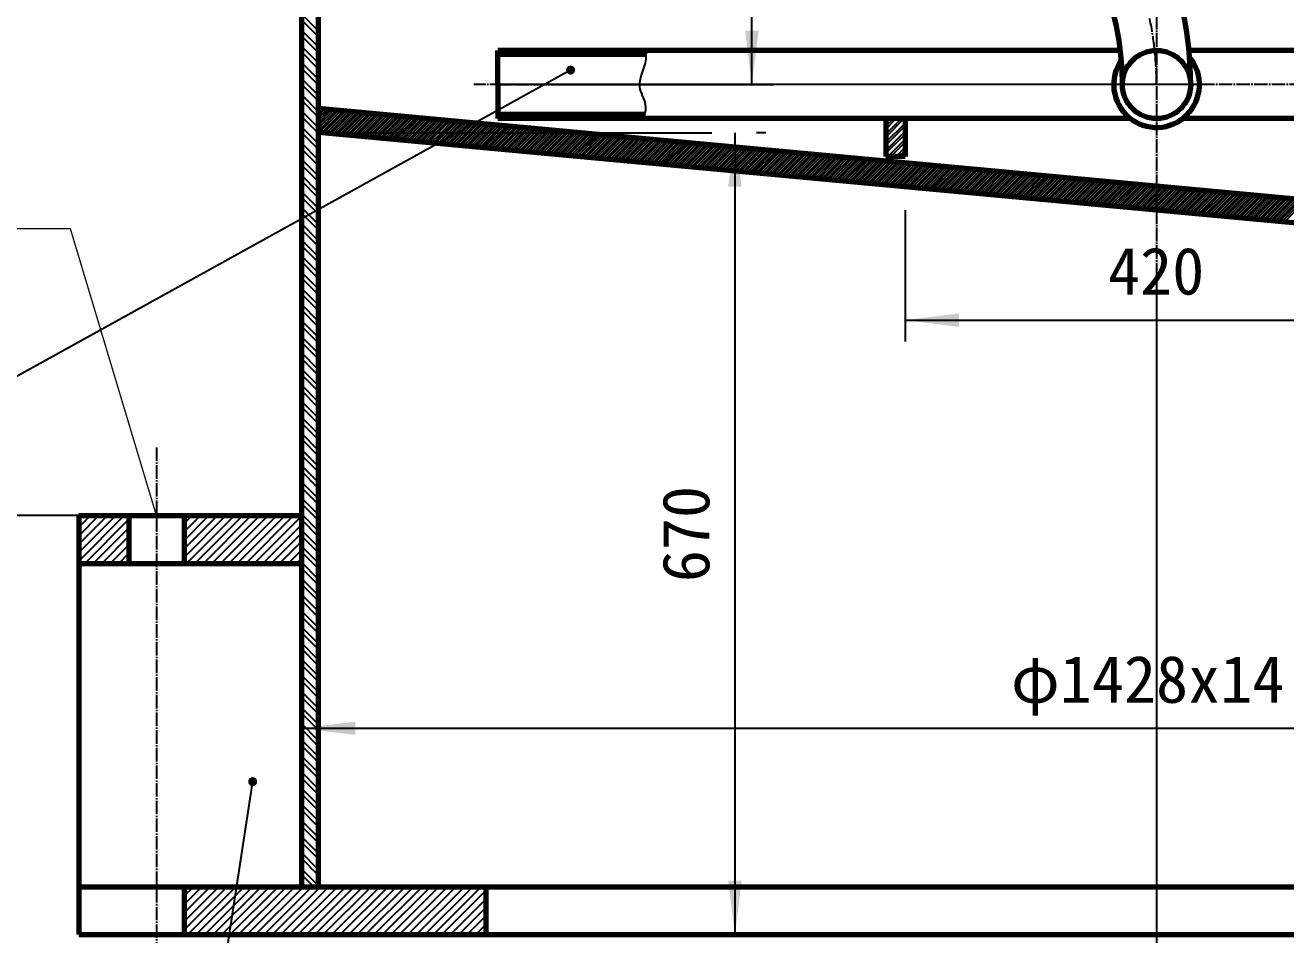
# Model space of a CAD drawing. Header units: millimetres. Extents: x -23892 to 57527, y -540 to 34444.
# Drawn here: x 8553 to 11336, y 13105 to 15113 of the extents above; entities that cross this region are included whole.
import ezdxf

# ---------------------------------------------------------------- set-up
doc = ezdxf.new("R2010")
doc.units = ezdxf.units.MM
doc.linetypes.add('EB_DASHDOT', pattern=[39, 30, -3, 3, -3])
doc.layers.get('0').update_dxf_attribs({"lineweight": 0})
for name, color, linetype, lineweight in [('CAXA0', 7, 'Continuous', 70), ('CAXA1', 1, 'EB_DASHDOT', 25), ('CAXA3', 7, 'Continuous', 25), ('CAXA5', 4, 'Continuous', 25)]:
    doc.layers.add(name, color=color, linetype=linetype, lineweight=lineweight)
doc.styles.get("Standard").update_dxf_attribs({"font": ''})
doc.styles.get('Standard').set_extended_font_data('FangSong')

msp = doc.modelspace()

# ---------------------------------------------------------------- hatches: boundary and pattern name
at = {"layer": 'CAXA0', "linetype": 'Continuous', "lineweight": 25}
for color, points in [(3, [(10157.5558, 14982.2532), (10172.4283, 15101.2334), (10142.6833, 15101.2334)]), (0, [(9767.175, 15014.0536), (9767.0529, 15015.6047), (9766.6897, 15017.1175), (9766.0943, 15018.5549), (9765.2814, 15019.8815), (9764.2709, 15021.0646), (9763.0879, 15022.075), (9761.7613, 15022.888), (9760.3239, 15023.4834), (9758.811, 15023.8466), (9757.26, 15023.9686), (9755.7089, 15023.8466), (9754.1961, 15023.4834), (9752.7586, 15022.888), (9751.4321, 15022.075), (9750.249, 15021.0646), (9749.2385, 15019.8815), (9748.4256, 15018.5549), (9747.8302, 15017.1175), (9747.467, 15015.6047), (9747.3449, 15014.0536), (9747.467, 15012.5026), (9747.8302, 15010.9897), (9748.4256, 15009.5523), (9749.2385, 15008.2257), (9750.249, 15007.0426), (9751.4321, 15006.0322), (9752.7586, 15005.2193), (9754.1961, 15004.6239), (9755.7089, 15004.2607), (9757.26, 15004.1386), (9758.811, 15004.2607), (9760.3239, 15004.6239), (9761.7613, 15005.2193), (9763.0879, 15006.0322), (9764.2709, 15007.0426), (9765.2814, 15008.2257), (9766.0943, 15009.5523), (9766.6897, 15010.9897), (9767.0529, 15012.5026)]), (3, [(10120.1364, 14875.7965), (10105.2639, 14756.8163), (10135.0089, 14756.8163)]), (3, [(10495.7067, 14461.97), (10614.6869, 14447.0975), (10614.6869, 14476.8425)]), (3, [(9163.1288, 13560.4811), (9282.109, 13545.6085), (9282.109, 13575.3536)]), (0, [(9065.3551, 13442.8425), (9065.2331, 13444.3935), (9064.8699, 13445.9064), (9064.2745, 13447.3438), (9063.4615, 13448.6704), (9062.4511, 13449.8535), (9061.268, 13450.8639), (9059.9414, 13451.6768), (9058.504, 13452.2722), (9056.9912, 13452.6354), (9055.4401, 13452.7575), (9053.8891, 13452.6354), (9052.3762, 13452.2722), (9050.9388, 13451.6768), (9049.6122, 13450.8639), (9048.4291, 13449.8535), (9047.4187, 13448.6704), (9046.6058, 13447.3438), (9046.0104, 13445.9064), (9045.6472, 13444.3935), (9045.5251, 13442.8425), (9045.6472, 13441.2914), (9046.0104, 13439.7786), (9046.6058, 13438.3412), (9047.4187, 13437.0146), (9048.4291, 13435.8315), (9049.6122, 13434.8211), (9050.9388, 13434.0081), (9052.3762, 13433.4127), (9053.8891, 13433.0495), (9055.4401, 13432.9275), (9056.9912, 13433.0495), (9058.504, 13433.4127), (9059.9414, 13434.0081), (9061.268, 13434.8211), (9062.4511, 13435.8315), (9063.4615, 13437.0146), (9064.2745, 13438.3412), (9064.8699, 13439.7786), (9065.2331, 13441.2914)]), (3, [(10120.1364, 13105.0105), (10105.2639, 13223.9907), (10135.0089, 13223.9907)])]:
    msp.add_hatch(color=color, dxfattribs=at).paths.add_polyline_path(points, flags=0)

# ---------------------------------------------------------------- linework, layer by layer
at = {"color": 3}
for p, q in [((8653.4141, 14663.7255), (8117.3436, 14663.7255)), ((8843.2044, 14030.4118), (8653.4141, 14663.7255))]:
    msp.add_line(p, q, dxfattribs=at)
at = {"layer": 'CAXA0', "color": 3, "linetype": 'Continuous', "lineweight": 25}
for p, q in [((10157.5558, 14982.2532), (10157.5558, 15696.1342)), ((9715.7256, 14982.2532), (10205.1479, 14982.2532)), ((10120.1364, 14875.7965), (10120.1364, 13105.0105)), ((10188.3354, 14875.7965), (10167.7285, 14875.7965)), ((10495.7067, 14704.6328), (10495.7067, 14414.3779)), ((10495.7067, 14461.97), (11606.1883, 14461.97)), ((9044.1487, 14030.4118), (8275.5974, 14030.4118)), ((9163.1288, 13329.7508), (9163.1288, 13608.0731)), ((9163.1288, 13560.4811), (12938.7662, 13560.4811)), ((8790.3243, 13105.0105), (10167.7285, 13105.0105))]:
    msp.add_line(p, q, dxfattribs=at)
at = {"layer": 'CAXA0', "linetype": 'Continuous', "lineweight": 70}
for p, q in [((9163.1288, 15620.7801), (9163.1288, 13210.7707)), ((9200.1449, 15620.7801), (9200.1449, 13210.7707)), ((10971.1315, 15057.6073), (9596.7454, 15057.6073)), ((9596.7454, 14982.2532), (9596.7454, 15057.6073)), ((12505.1496, 15057.6073), (11122.6961, 15057.6073)), ((9923.5802, 15048.3533), (9596.7454, 15048.3533)), ((9596.7454, 14982.2532), (9596.7454, 14906.8991)), ((12901.7502, 14585.8801), (9200.1449, 14929.6006)), ((9920.9543, 14916.1531), (9596.7454, 14916.1531)), ((10993.5145, 14906.8991), (9596.7454, 14906.8991)), ((10453.4027, 14906.8991), (10453.4027, 14823.613)), ((10495.7067, 14906.8991), (10495.7067, 14823.613)), ((12505.1496, 14906.8991), (11108.3806, 14906.8991)), ((12901.7502, 14532.7725), (9200.1449, 14876.493)), ((10495.7067, 14823.613), (10453.4027, 14823.613)), ((8671.3441, 14030.4118), (8671.3441, 13105.0105)), ((8671.3441, 14030.4118), (9163.1288, 14030.4118)), ((8782.3923, 14030.4118), (8782.3923, 13924.6517)), ((8904.0165, 14030.4118), (8904.0165, 13924.6517)), ((8671.3441, 13924.6517), (9163.1288, 13924.6517)), ((8671.3441, 13210.7707), (13430.5509, 13210.7707)), ((8904.0165, 13210.7707), (8904.0165, 13105.0105)), ((9570.3054, 13210.7707), (9570.3054, 13105.0105)), ((8671.3441, 13105.0105), (13430.5509, 13105.0105))]:
    msp.add_line(p, q, dxfattribs=at)
at = {"layer": 'CAXA0', "color": 0, "linetype": 'Continuous', "lineweight": 25}
for p, q in [((9200.1449, 15101.0042), (9163.1288, 15138.0203)), ((9200.1449, 15088.4122), (9163.1288, 15125.4282)), ((9200.1449, 15065.3885), (9163.1288, 15102.4046)), ((9200.1449, 15052.7964), (9163.1288, 15089.8125)), ((9200.1449, 15029.7728), (9163.1288, 15066.7888)), ((9200.1449, 15017.1807), (9163.1288, 15054.1967)), ((9200.1449, 14994.157), (9163.1288, 15031.1731)), ((9757.26, 15014.0536), (7147.374, 13569.6427)), ((9200.1449, 14981.5649), (9163.1288, 15018.581)), ((9200.1449, 14958.5413), (9163.1288, 14995.5573)), ((9200.1449, 14945.9492), (9163.1288, 14982.9652)), ((9200.1449, 14922.9255), (9163.1288, 14959.9416)), ((9200.1449, 14910.3334), (9163.1288, 14947.3495)), ((9200.1449, 14887.3098), (9163.1288, 14924.3258)), ((9200.1449, 14874.7177), (9163.1288, 14911.7338)), ((10453.4027, 14866.1783), (10494.1235, 14906.8991)), ((10453.4027, 14883.9862), (10476.3156, 14906.8991)), ((10453.4027, 14901.794), (10458.5077, 14906.8991)), ((10453.4027, 14872.4743), (10487.8274, 14906.8991)), ((10453.4027, 14890.2822), (10470.0196, 14906.8991)), ((10453.4027, 14854.6664), (10495.7067, 14896.9705)), ((10453.4027, 14848.3704), (10495.7067, 14890.6745)), ((9200.1449, 14851.694), (9163.1288, 14888.7101)), ((9200.1449, 14839.102), (9163.1288, 14876.118)), ((10453.4027, 14836.8586), (10495.7067, 14879.1626)), ((10453.4027, 14830.5625), (10495.7067, 14872.8666)), ((10457.9649, 14823.613), (10495.7067, 14861.3548)), ((9200.1449, 14816.0783), (9163.1288, 14853.0943)), ((9200.1449, 14803.4862), (9163.1288, 14840.5023)), ((10464.261, 14823.613), (10495.7067, 14855.0587)), ((10475.7728, 14823.613), (10495.7067, 14843.5469)), ((10482.0688, 14823.613), (10495.7067, 14837.2508)), ((9200.1449, 14780.4625), (9163.1288, 14817.4786)), ((10493.5807, 14823.613), (10495.7067, 14825.739)), ((9200.1449, 14767.8705), (9163.1288, 14804.8865)), ((9200.1449, 14744.8468), (9163.1288, 14781.8628)), ((9200.1449, 14732.2547), (9163.1288, 14769.2708)), ((9200.1449, 14709.231), (9163.1288, 14746.2471)), ((9200.1449, 14696.639), (9163.1288, 14733.655)), ((9200.1449, 14673.6153), (9163.1288, 14710.6313)), ((9200.1449, 14661.0232), (9163.1288, 14698.0393)), ((9200.1449, 14637.9995), (9163.1288, 14675.0156)), ((9200.1449, 14625.4075), (9163.1288, 14662.4235)), ((9200.1449, 14602.3838), (9163.1288, 14639.3998)), ((9200.1449, 14589.7917), (9163.1288, 14626.8078)), ((9200.1449, 14566.768), (9163.1288, 14603.7841)), ((9200.1449, 14554.176), (9163.1288, 14591.192)), ((9200.1449, 14531.1523), (9163.1288, 14568.1684)), ((9200.1449, 14518.5602), (9163.1288, 14555.5763)), ((9200.1449, 14495.5366), (9163.1288, 14532.5526)), ((9200.1449, 14482.9445), (9163.1288, 14519.9605)), ((9200.1449, 14459.9208), (9163.1288, 14496.9369)), ((9200.1449, 14447.3287), (9163.1288, 14484.3448)), ((9200.1449, 14424.3051), (9163.1288, 14461.3211)), ((9200.1449, 14411.713), (9163.1288, 14448.729)), ((9200.1449, 14388.6893), (9163.1288, 14425.7054)), ((9200.1449, 14376.0972), (9163.1288, 14413.1133)), ((9200.1449, 14353.0736), (9163.1288, 14390.0896)), ((9200.1449, 14340.4815), (9163.1288, 14377.4976)), ((9200.1449, 14317.4578), (9163.1288, 14354.4739)), ((9200.1449, 14304.8658), (9163.1288, 14341.8818)), ((9200.1449, 14281.8421), (9163.1288, 14318.8581)), ((9200.1449, 14269.25), (9163.1288, 14306.2661)), ((9200.1449, 14246.2263), (9163.1288, 14283.2424)), ((9200.1449, 14233.6343), (9163.1288, 14270.6503)), ((9200.1449, 14210.6106), (9163.1288, 14247.6266)), ((9200.1449, 14198.0185), (9163.1288, 14235.0346)), ((9200.1449, 14174.9948), (9163.1288, 14212.0109)), ((9200.1449, 14162.4028), (9163.1288, 14199.4188)), ((9200.1449, 14139.3791), (9163.1288, 14176.3951)), ((9200.1449, 14126.787), (9163.1288, 14163.8031)), ((9200.1449, 14103.7633), (9163.1288, 14140.7794)), ((9200.1449, 14091.1713), (9163.1288, 14128.1873)), ((9200.1449, 14068.1476), (9163.1288, 14105.1636)), ((9200.1449, 14055.5555), (9163.1288, 14092.5716)), ((9200.1449, 14032.5318), (9163.1288, 14069.5479)), ((9200.1449, 14019.9398), (9163.1288, 14056.9558)), ((8671.3441, 13929.7366), (8772.0193, 14030.4118)), ((8671.3441, 13948.4326), (8753.3234, 14030.4118)), ((8671.3441, 13967.1285), (8734.6274, 14030.4118)), ((8671.3441, 13985.8244), (8715.9315, 14030.4118)), ((8671.3441, 14004.5204), (8697.2356, 14030.4118)), ((8671.3441, 14023.2163), (8678.5397, 14030.4118)), ((8904.0165, 13938.0578), (8996.3705, 14030.4118)), ((8904.0165, 13956.7538), (8977.6745, 14030.4118)), ((8904.0165, 13975.4497), (8958.9786, 14030.4118)), ((8904.0165, 13994.1456), (8940.2827, 14030.4118)), ((8904.0165, 14012.8415), (8921.5867, 14030.4118)), ((8909.3062, 13924.6517), (9015.0664, 14030.4118)), ((8928.0022, 13924.6517), (9033.7623, 14030.4118)), ((8946.6981, 13924.6517), (9052.4583, 14030.4118)), ((8965.394, 13924.6517), (9071.1542, 14030.4118)), ((8984.09, 13924.6517), (9089.8501, 14030.4118)), ((9002.7859, 13924.6517), (9108.546, 14030.4118)), ((9021.4818, 13924.6517), (9127.242, 14030.4118)), ((9040.1778, 13924.6517), (9145.9379, 14030.4118)), ((9058.8737, 13924.6517), (9163.1288, 14028.9068)), ((9200.1449, 13996.9161), (9163.1288, 14033.9322)), ((8684.9551, 13924.6517), (8782.3923, 14022.0889)), ((8703.651, 13924.6517), (8782.3923, 14003.3929)), ((9077.5696, 13924.6517), (9163.1288, 14010.2109)), ((9200.1449, 13984.324), (9163.1288, 14021.3401)), ((9200.1449, 13961.3004), (9163.1288, 13998.3164)), ((8722.3469, 13924.6517), (8782.3923, 13984.697)), ((9096.2655, 13924.6517), (9163.1288, 13991.515)), ((9114.9615, 13924.6517), (9163.1288, 13972.819)), ((9200.1449, 13948.7083), (9163.1288, 13985.7243)), ((8741.0429, 13924.6517), (8782.3923, 13966.0011)), ((8759.7388, 13924.6517), (8782.3923, 13947.3052)), ((9133.6574, 13924.6517), (9163.1288, 13954.1231)), ((9200.1449, 13925.6846), (9163.1288, 13962.7007)), ((9200.1449, 13913.0925), (9163.1288, 13950.1086)), ((8778.4347, 13924.6517), (8782.3923, 13928.6092)), ((9152.3533, 13924.6517), (9163.1288, 13935.4272)), ((9200.1449, 13890.0689), (9163.1288, 13927.0849)), ((9200.1449, 13877.4768), (9163.1288, 13914.4928)), ((9200.1449, 13854.4531), (9163.1288, 13891.4692)), ((9200.1449, 13841.861), (9163.1288, 13878.8771)), ((9200.1449, 13818.8374), (9163.1288, 13855.8534)), ((9200.1449, 13806.2453), (9163.1288, 13843.2614)), ((9200.1449, 13783.2216), (9163.1288, 13820.2377)), ((9200.1449, 13770.6296), (9163.1288, 13807.6456)), ((9200.1449, 13747.6059), (9163.1288, 13784.6219)), ((9200.1449, 13735.0138), (9163.1288, 13772.0299)), ((9200.1449, 13711.9901), (9163.1288, 13749.0062)), ((9200.1449, 13699.3981), (9163.1288, 13736.4141)), ((9200.1449, 13676.3744), (9163.1288, 13713.3904)), ((9200.1449, 13663.7823), (9163.1288, 13700.7984)), ((9200.1449, 13640.7586), (9163.1288, 13677.7747)), ((9200.1449, 13628.1666), (9163.1288, 13665.1826)), ((9200.1449, 13605.1429), (9163.1288, 13642.1589)), ((9200.1449, 13592.5508), (9163.1288, 13629.5669)), ((9200.1449, 13569.5271), (9163.1288, 13606.5432)), ((9200.1449, 13556.9351), (9163.1288, 13593.9511)), ((9200.1449, 13533.9114), (9163.1288, 13570.9274)), ((9200.1449, 13521.3193), (9163.1288, 13558.3354)), ((9200.1449, 13498.2956), (9163.1288, 13535.3117)), ((9200.1449, 13485.7036), (9163.1288, 13522.7196)), ((9200.1449, 13462.6799), (9163.1288, 13499.696)), ((9200.1449, 13450.0878), (9163.1288, 13487.1039)), ((9055.4401, 13442.8425), (8554.2813, 10212.6947)), ((9200.1449, 13427.0642), (9163.1288, 13464.0802)), ((9200.1449, 13414.4721), (9163.1288, 13451.4881)), ((9200.1449, 13391.4484), (9163.1288, 13428.4645)), ((9200.1449, 13378.8563), (9163.1288, 13415.8724)), ((9200.1449, 13355.8327), (9163.1288, 13392.8487)), ((9200.1449, 13343.2406), (9163.1288, 13380.2566)), ((9200.1449, 13320.2169), (9163.1288, 13357.233)), ((9200.1449, 13307.6248), (9163.1288, 13344.6409)), ((9200.1449, 13284.6012), (9163.1288, 13321.6172)), ((9200.1449, 13272.0091), (9163.1288, 13309.0252)), ((9200.1449, 13248.9854), (9163.1288, 13286.0015)), ((9200.1449, 13236.3934), (9163.1288, 13273.4094)), ((9200.1449, 13213.3697), (9163.1288, 13250.3857)), ((9190.1518, 13210.7707), (9163.1288, 13237.7937)), ((8904.0165, 13115.4369), (8999.3502, 13210.7707)), ((8904.0165, 13134.1328), (8980.6543, 13210.7707)), ((8904.0165, 13152.8288), (8961.9584, 13210.7707)), ((8904.0165, 13171.5247), (8943.2624, 13210.7707)), ((8904.0165, 13190.2206), (8924.5665, 13210.7707)), ((8904.0165, 13208.9166), (8905.8706, 13210.7707)), ((8912.286, 13105.0105), (9018.0461, 13210.7707)), ((8930.9819, 13105.0105), (9036.7421, 13210.7707)), ((8949.6779, 13105.0105), (9055.438, 13210.7707)), ((8968.3738, 13105.0105), (9074.1339, 13210.7707)), ((8987.0697, 13105.0105), (9092.8299, 13210.7707)), ((9005.7656, 13105.0105), (9111.5258, 13210.7707)), ((9024.4616, 13105.0105), (9130.2217, 13210.7707)), ((9043.1575, 13105.0105), (9148.9177, 13210.7707)), ((9061.8534, 13105.0105), (9167.6136, 13210.7707)), ((9080.5494, 13105.0105), (9186.3095, 13210.7707)), ((9099.2453, 13105.0105), (9205.0054, 13210.7707)), ((9117.9412, 13105.0105), (9223.7014, 13210.7707)), ((9136.6372, 13105.0105), (9242.3973, 13210.7707)), ((9155.3331, 13105.0105), (9261.0932, 13210.7707)), ((9167.1281, 13210.7707), (9163.1288, 13214.77)), ((9174.029, 13105.0105), (9279.7892, 13210.7707)), ((9192.7249, 13105.0105), (9298.4851, 13210.7707)), ((9211.4209, 13105.0105), (9317.181, 13210.7707)), ((9230.1168, 13105.0105), (9335.877, 13210.7707)), ((9248.8127, 13105.0105), (9354.5729, 13210.7707)), ((9267.5087, 13105.0105), (9373.2688, 13210.7707)), ((9286.2046, 13105.0105), (9391.9647, 13210.7707)), ((9304.9005, 13105.0105), (9410.6607, 13210.7707)), ((9323.5965, 13105.0105), (9429.3566, 13210.7707)), ((9342.2924, 13105.0105), (9448.0525, 13210.7707)), ((9360.9883, 13105.0105), (9466.7485, 13210.7707)), ((9379.6842, 13105.0105), (9485.4444, 13210.7707)), ((9398.3802, 13105.0105), (9504.1403, 13210.7707)), ((9417.0761, 13105.0105), (9522.8363, 13210.7707)), ((9435.772, 13105.0105), (9541.5322, 13210.7707)), ((9454.468, 13105.0105), (9560.2281, 13210.7707)), ((9473.1639, 13105.0105), (9570.3054, 13202.152)), ((9491.8598, 13105.0105), (9570.3054, 13183.4561)), ((9510.5558, 13105.0105), (9570.3054, 13164.7602)), ((9529.2517, 13105.0105), (9570.3054, 13146.0642)), ((9547.9476, 13105.0105), (9570.3054, 13127.3683)), ((9566.6435, 13105.0105), (9570.3054, 13108.6724))]:
    msp.add_line(p, q, dxfattribs=at)
at = {"layer": 'CAXA0', "linetype": 'Continuous', "lineweight": 70}
msp.add_circle((11050.9475, 14982.2526), 75.3541, dxfattribs=at)
for centre, radius, start, end in [((10337.0665, 14982.2532), 789.2351, 0, 90), ((10337.0665, 14982.2532), 638.5269, 0, 90), ((11050.9475, 14982.2526), 94.7455, 145.0562539, 39.5608605)]:
    msp.add_arc(centre, radius, start, end, dxfattribs=at)
at = {"layer": 'CAXA1', "color": 1, "linetype": 'EB_DASHDOT', "lineweight": 25}
for p, q in [((11050.9475, 23714.4199), (11050.9475, 11338.4563)), ((11050.9475, 20164.5006), (11050.9475, 13746.4989)), ((11130.2676, 14982.2532), (9543.8654, 14982.2532)), ((12505.1496, 14982.2532), (9596.7454, 14982.2532)), ((9596.7454, 14982.2532), (10077.7943, 14982.2532)), ((10979.5594, 14982.2532), (9694.5736, 14982.2532)), ((11050.9475, 14519.1877), (11050.9475, 11757.6107)), ((8843.2044, 14180.5731), (8843.2044, 12730.3049))]:
    msp.add_line(p, q, dxfattribs=at)
msp.add_arc((10337.0665, 14982.2532), 713.881, 0, 90.0000528, dxfattribs=at)
at = {"layer": 'CAXA3', "color": 7, "linetype": 'Continuous', "lineweight": 25}
for p, q in [((9200.1449, 14924.383), (9204.9192, 14929.1573)), ((9200.1449, 14918.7742), (9210.0514, 14928.6807)), ((9200.1449, 14913.1654), (9215.1836, 14928.2041)), ((9200.1449, 14907.5566), (9220.3158, 14927.7276)), ((9200.1449, 14901.9478), (9225.4481, 14927.251)), ((9200.1449, 14896.3391), (9230.5803, 14926.7745)), ((9200.1449, 14890.7303), (9235.7125, 14926.2979)), ((9200.1449, 14885.1215), (9240.8447, 14925.8213)), ((9200.1449, 14879.5127), (9245.9769, 14925.3448)), ((9202.514, 14876.2731), (9251.1091, 14924.8682)), ((9207.6462, 14875.7965), (9256.2414, 14924.3916)), ((9212.7784, 14875.3199), (9261.3736, 14923.9151)), ((9217.9106, 14874.8434), (9266.5058, 14923.4385)), ((9223.0428, 14874.3668), (9271.638, 14922.962)), ((9228.1751, 14873.8902), (9276.7702, 14922.4854)), ((9233.3073, 14873.4137), (9281.9024, 14922.0088)), ((9238.4395, 14872.9371), (9287.0347, 14921.5323)), ((9243.5717, 14872.4605), (9292.1669, 14921.0557)), ((9248.7039, 14871.984), (9297.2991, 14920.5791)), ((9253.8361, 14871.5074), (9302.4313, 14920.1026)), ((9258.9684, 14871.0309), (9307.5635, 14919.626)), ((9264.1006, 14870.5543), (9312.6957, 14919.1495)), ((9269.2328, 14870.0777), (9317.8279, 14918.6729)), ((9274.365, 14869.6012), (9322.9602, 14918.1963)), ((9279.4972, 14869.1246), (9328.0924, 14917.7198)), ((9284.6294, 14868.648), (9333.2246, 14917.2432)), ((9289.7617, 14868.1715), (9338.3568, 14916.7666)), ((9294.8939, 14867.6949), (9343.489, 14916.2901)), ((9300.0261, 14867.2184), (9348.6212, 14915.8135)), ((9305.1583, 14866.7418), (9353.7535, 14915.3369)), ((9310.2905, 14866.2652), (9358.8857, 14914.8604)), ((9315.4227, 14865.7887), (9364.0179, 14914.3838)), ((9320.555, 14865.3121), (9369.1501, 14913.9073)), ((9325.6872, 14864.8355), (9374.2823, 14913.4307)), ((9330.8194, 14864.359), (9379.4145, 14912.9541)), ((9335.9516, 14863.8824), (9384.5468, 14912.4776)), ((9341.0838, 14863.4059), (9389.679, 14912.001)), ((9346.216, 14862.9293), (9394.8112, 14911.5244)), ((9351.3482, 14862.4527), (9399.9434, 14911.0479)), ((9356.4805, 14861.9762), (9405.0756, 14910.5713)), ((9361.6127, 14861.4996), (9410.2078, 14910.0948)), ((9366.7449, 14861.023), (9415.3401, 14909.6182)), ((9371.8771, 14860.5465), (9420.4723, 14909.1416)), ((9377.0093, 14860.0699), (9425.6045, 14908.6651)), ((9382.1415, 14859.5933), (9430.7367, 14908.1885)), ((9387.2738, 14859.1168), (9435.8689, 14907.7119)), ((9392.406, 14858.6402), (9441.0011, 14907.2354)), ((9397.5382, 14858.1637), (9446.1333, 14906.7588)), ((9402.6704, 14857.6871), (9451.2656, 14906.2823)), ((9407.8026, 14857.2105), (9456.3978, 14905.8057)), ((9412.9348, 14856.734), (9461.53, 14905.3291)), ((9418.0671, 14856.2574), (9466.6622, 14904.8526)), ((9423.1993, 14855.7808), (9471.7944, 14904.376)), ((9428.3315, 14855.3043), (9472.9082, 14899.881)), ((9433.4637, 14854.8277), (9472.3341, 14893.6981)), ((9468.8893, 14856.6007), (9512.8522, 14900.5635)), ((9469.3892, 14851.4918), (9517.9844, 14900.0869)), ((9469.4634, 14862.7836), (9507.7199, 14901.0401)), ((9470.0376, 14868.9665), (9502.5877, 14901.5166)), ((9470.6117, 14875.1494), (9497.4555, 14901.9932)), ((9471.1858, 14881.3323), (9492.3233, 14902.4698)), ((9471.76, 14887.5152), (9487.1911, 14902.9463)), ((9472.3341, 14893.6981), (9482.0589, 14903.4229)), ((9472.9082, 14899.881), (9476.9266, 14903.8994)), ((9474.5214, 14851.0152), (9523.1166, 14899.6104)), ((9479.6537, 14850.5387), (9528.2488, 14899.1338)), ((9484.7859, 14850.0621), (9533.381, 14898.6572)), ((9489.9181, 14849.5855), (9538.5132, 14898.1807)), ((9495.0503, 14849.109), (9543.6455, 14897.7041)), ((9500.1825, 14848.6324), (9548.7777, 14897.2276)), ((9505.3147, 14848.1558), (9553.9099, 14896.751)), ((9510.4469, 14847.6793), (9559.0421, 14896.2744)), ((9515.5792, 14847.2027), (9564.1743, 14895.7979)), ((9520.7114, 14846.7261), (9569.3065, 14895.3213)), ((9525.8436, 14846.2496), (9574.4388, 14894.8447)), ((9530.9758, 14845.773), (9579.571, 14894.3682)), ((9536.108, 14845.2965), (9584.7032, 14893.8916)), ((9541.2402, 14844.8199), (9589.8354, 14893.4151)), ((9546.3725, 14844.3433), (9594.9676, 14892.9385)), ((9551.5047, 14843.8668), (9600.0998, 14892.4619)), ((9556.6369, 14843.3902), (9605.232, 14891.9854)), ((9561.7691, 14842.9136), (9610.3643, 14891.5088)), ((9566.9013, 14842.4371), (9615.4965, 14891.0322)), ((9572.0335, 14841.9605), (9620.6287, 14890.5557)), ((9577.1658, 14841.484), (9625.7609, 14890.0791)), ((9582.298, 14841.0074), (9630.8931, 14889.6026)), ((9587.4302, 14840.5308), (9636.0253, 14889.126)), ((9438.5959, 14854.3512), (9471.76, 14887.5152)), ((9443.7281, 14853.8746), (9471.1858, 14881.3323)), ((9448.8604, 14853.398), (9470.6117, 14875.1494)), ((9453.9926, 14852.9215), (9470.0376, 14868.9665)), ((9459.1248, 14852.4449), (9469.4634, 14862.7836)), ((9592.5624, 14840.0543), (9641.1576, 14888.6494)), ((9597.6946, 14839.5777), (9646.2898, 14888.1729)), ((9602.8268, 14839.1011), (9651.422, 14887.6963)), ((9607.9591, 14838.6246), (9656.5542, 14887.2197)), ((9613.0913, 14838.148), (9661.6864, 14886.7432)), ((9618.2235, 14837.6715), (9666.8186, 14886.2666)), ((9623.3557, 14837.1949), (9671.9509, 14885.79)), ((9628.4879, 14836.7183), (9677.0831, 14885.3135)), ((9633.6201, 14836.2418), (9682.2153, 14884.8369)), ((9638.7523, 14835.7652), (9687.3475, 14884.3604)), ((9643.8846, 14835.2886), (9692.4797, 14883.8838)), ((9649.0168, 14834.8121), (9697.6119, 14883.4072)), ((9654.149, 14834.3355), (9702.7442, 14882.9307)), ((9659.2812, 14833.859), (9707.8764, 14882.4541)), ((9664.4134, 14833.3824), (9713.0086, 14881.9775)), ((9669.5456, 14832.9058), (9718.1408, 14881.501)), ((9674.6779, 14832.4293), (9723.273, 14881.0244)), ((9679.8101, 14831.9527), (9728.4052, 14880.5479)), ((9684.9423, 14831.4761), (9733.5375, 14880.0713)), ((9690.0745, 14830.9996), (9738.6697, 14879.5947)), ((9695.2067, 14830.523), (9743.8019, 14879.1182)), ((9700.3389, 14830.0464), (9748.9341, 14878.6416)), ((9705.4712, 14829.5699), (9754.0663, 14878.165)), ((9710.6034, 14829.0933), (9759.1985, 14877.6885)), ((9715.7356, 14828.6168), (9764.3307, 14877.2119)), ((9720.8678, 14828.1402), (9769.463, 14876.7354)), ((9726, 14827.6636), (9774.5952, 14876.2588)), ((9731.1322, 14827.1871), (9779.7274, 14875.7822)), ((9736.2645, 14826.7105), (9784.8596, 14875.3057)), ((9741.3967, 14826.2339), (9789.9918, 14874.8291)), ((9746.5289, 14825.7574), (9795.124, 14874.3525)), ((9751.6611, 14825.2808), (9800.2563, 14873.876)), ((9756.7933, 14824.8043), (9805.3885, 14873.3994)), ((9761.9255, 14824.3277), (9810.5207, 14872.9228)), ((9767.0578, 14823.8511), (9815.6529, 14872.4463)), ((9772.19, 14823.3746), (9820.7851, 14871.9697)), ((9777.3222, 14822.898), (9825.9173, 14871.4932)), ((9782.4544, 14822.4214), (9831.0496, 14871.0166)), ((9787.5866, 14821.9449), (9836.1818, 14870.54)), ((9792.7188, 14821.4683), (9841.314, 14870.0635)), ((9797.851, 14820.9918), (9846.4462, 14869.5869)), ((9802.9833, 14820.5152), (9851.5784, 14869.1103)), ((9808.1155, 14820.0386), (9856.7106, 14868.6338)), ((9813.2477, 14819.5621), (9861.8429, 14868.1572)), ((9818.3799, 14819.0855), (9866.9751, 14867.6807)), ((9823.5121, 14818.6089), (9872.1073, 14867.2041)), ((9828.6443, 14818.1324), (9877.2395, 14866.7275)), ((9833.7766, 14817.6558), (9882.3717, 14866.251)), ((9838.9088, 14817.1792), (9887.5039, 14865.7744)), ((9844.041, 14816.7027), (9892.6361, 14865.2978)), ((9849.1732, 14816.2261), (9897.7684, 14864.8213)), ((9854.3054, 14815.7496), (9902.9006, 14864.3447)), ((9859.4376, 14815.273), (9908.0328, 14863.8682)), ((9864.5699, 14814.7964), (9913.165, 14863.3916)), ((9869.7021, 14814.3199), (9918.2972, 14862.915)), ((9874.8343, 14813.8433), (9923.4294, 14862.4385)), ((9879.9665, 14813.3667), (9928.5617, 14861.9619)), ((9885.0987, 14812.8902), (9933.6939, 14861.4853)), ((9890.2309, 14812.4136), (9938.8261, 14861.0088)), ((9464.257, 14851.9683), (9468.8893, 14856.6007)), ((9895.3632, 14811.9371), (9943.9583, 14860.5322)), ((9900.4954, 14811.4605), (9949.0905, 14860.0557)), ((9905.6276, 14810.9839), (9954.2227, 14859.5791)), ((9910.7598, 14810.5074), (9959.355, 14859.1025)), ((9915.892, 14810.0308), (9964.4872, 14858.626)), ((9921.0242, 14809.5542), (9969.6194, 14858.1494)), ((9926.1564, 14809.0777), (9974.7516, 14857.6728)), ((9931.2887, 14808.6011), (9979.8838, 14857.1963)), ((9936.4209, 14808.1246), (9985.016, 14856.7197)), ((9941.5531, 14807.648), (9990.1483, 14856.2431)), ((9946.6853, 14807.1714), (9995.2805, 14855.7666)), ((9951.8175, 14806.6949), (10000.4127, 14855.29)), ((9956.9497, 14806.2183), (10005.5449, 14854.8135)), ((9962.082, 14805.7417), (10010.6771, 14854.3369)), ((9967.2142, 14805.2652), (10015.8093, 14853.8603)), ((9972.3464, 14804.7886), (10020.9416, 14853.3838)), ((9977.4786, 14804.312), (10026.0738, 14852.9072)), ((9982.6108, 14803.8355), (10031.206, 14852.4306)), ((9987.743, 14803.3589), (10036.3382, 14851.9541)), ((9992.8753, 14802.8824), (10041.4704, 14851.4775)), ((9998.0075, 14802.4058), (10046.6026, 14851.001)), ((10003.1397, 14801.9292), (10051.7348, 14850.5244)), ((10008.2719, 14801.4527), (10056.8671, 14850.0478)), ((10013.4041, 14800.9761), (10061.9993, 14849.5713)), ((10018.5363, 14800.4995), (10067.1315, 14849.0947)), ((10023.6686, 14800.023), (10072.2637, 14848.6181)), ((10028.8008, 14799.5464), (10077.3959, 14848.1416)), ((10033.933, 14799.0699), (10082.5281, 14847.665)), ((10039.0652, 14798.5933), (10087.6604, 14847.1885)), ((10044.1974, 14798.1167), (10092.7926, 14846.7119)), ((10049.3296, 14797.6402), (10097.9248, 14846.2353)), ((10054.4619, 14797.1636), (10103.057, 14845.7588)), ((10059.5941, 14796.687), (10108.1892, 14845.2822)), ((10064.7263, 14796.2105), (10113.3214, 14844.8056)), ((10069.8585, 14795.7339), (10118.4537, 14844.3291)), ((10074.9907, 14795.2574), (10123.5859, 14843.8525)), ((10080.1229, 14794.7808), (10128.7181, 14843.3759)), ((10085.2551, 14794.3042), (10133.8503, 14842.8994)), ((10090.3874, 14793.8277), (10138.9825, 14842.4228)), ((10095.5196, 14793.3511), (10144.1147, 14841.9463)), ((10100.6518, 14792.8745), (10149.247, 14841.4697)), ((10105.784, 14792.398), (10154.3792, 14840.9931)), ((10110.9162, 14791.9214), (10159.5114, 14840.5166)), ((10116.0484, 14791.4449), (10164.6436, 14840.04)), ((10121.1807, 14790.9683), (10169.7758, 14839.5634)), ((10126.3129, 14790.4917), (10174.908, 14839.0869)), ((10131.4451, 14790.0152), (10180.0402, 14838.6103)), ((10136.5773, 14789.5386), (10185.1725, 14838.1338)), ((10141.7095, 14789.062), (10190.3047, 14837.6572)), ((10146.8417, 14788.5855), (10195.4369, 14837.1806)), ((10151.974, 14788.1089), (10200.5691, 14836.7041)), ((10157.1062, 14787.6323), (10205.7013, 14836.2275)), ((10162.2384, 14787.1558), (10210.8335, 14835.7509)), ((10167.3706, 14786.6792), (10215.9658, 14835.2744)), ((10172.5028, 14786.2027), (10221.098, 14834.7978)), ((10177.635, 14785.7261), (10226.2302, 14834.3213)), ((10182.7673, 14785.2495), (10231.3624, 14833.8447)), ((10187.8995, 14784.773), (10236.4946, 14833.3681)), ((10193.0317, 14784.2964), (10241.6268, 14832.8916)), ((10198.1639, 14783.8198), (10246.7591, 14832.415)), ((10203.2961, 14783.3433), (10251.8913, 14831.9384)), ((10208.4283, 14782.8667), (10257.0235, 14831.4619)), ((10213.5605, 14782.3902), (10262.1557, 14830.9853)), ((10218.6928, 14781.9136), (10267.2879, 14830.5087)), ((10223.825, 14781.437), (10272.4201, 14830.0322)), ((10228.9572, 14780.9605), (10277.5524, 14829.5556)), ((10234.0894, 14780.4839), (10282.6846, 14829.0791)), ((10239.2216, 14780.0073), (10287.8168, 14828.6025)), ((10244.3538, 14779.5308), (10292.949, 14828.1259)), ((10249.4861, 14779.0542), (10298.0812, 14827.6494)), ((10254.6183, 14778.5777), (10303.2134, 14827.1728)), ((10259.7505, 14778.1011), (10308.3457, 14826.6962)), ((10264.8827, 14777.6245), (10313.4779, 14826.2197)), ((10270.0149, 14777.148), (10318.6101, 14825.7431)), ((10275.1471, 14776.6714), (10323.7423, 14825.2666)), ((10280.2794, 14776.1948), (10328.8745, 14824.79)), ((10285.4116, 14775.7183), (10334.0067, 14824.3134)), ((10290.5438, 14775.2417), (10337.0665, 14821.7644)), ((10295.676, 14774.7651), (10337.0665, 14816.1556)), ((10300.8082, 14774.2886), (10337.0665, 14810.5469)), ((10337.0665, 14821.7644), (10339.1389, 14823.8369)), ((10337.0665, 14816.1556), (10344.2712, 14823.3603)), ((10337.0665, 14810.5469), (10349.4034, 14822.8837)), ((10337.0665, 14804.9381), (10354.5356, 14822.4072)), ((10337.0665, 14799.3293), (10359.6678, 14821.9306)), ((10337.0665, 14793.7205), (10364.8, 14821.4541)), ((10337.0665, 14788.1117), (10369.9322, 14820.9775)), ((10337.0665, 14782.503), (10375.0645, 14820.5009)), ((10337.0665, 14776.8942), (10380.1967, 14820.0244)), ((10337.0665, 14771.2854), (10385.3289, 14819.5478)), ((10341.866, 14770.4761), (10390.4611, 14819.0712)), ((10346.9982, 14769.9995), (10395.5933, 14818.5947)), ((10352.1304, 14769.523), (10400.7255, 14818.1181)), ((10357.2626, 14769.0464), (10405.8578, 14817.6416)), ((10362.3948, 14768.5698), (10410.99, 14817.165)), ((10367.527, 14768.0933), (10416.1222, 14816.6884)), ((10372.6592, 14767.6167), (10421.2544, 14816.2119)), ((10377.7915, 14767.1401), (10426.3866, 14815.7353)), ((10382.9237, 14766.6636), (10431.5188, 14815.2587)), ((10388.0559, 14766.187), (10436.6511, 14814.7822)), ((10393.1881, 14765.7105), (10441.7833, 14814.3056)), ((10398.3203, 14765.2339), (10446.9155, 14813.829)), ((10403.4525, 14764.7573), (10452.0477, 14813.3525)), ((10408.5848, 14764.2808), (10457.1799, 14812.8759)), ((10413.717, 14763.8042), (10462.3121, 14812.3994)), ((10418.8492, 14763.3276), (10467.4443, 14811.9228)), ((10423.9814, 14762.8511), (10472.5766, 14811.4462)), ((10429.1136, 14762.3745), (10477.7088, 14810.9697)), ((10434.2458, 14761.8979), (10482.841, 14810.4931)), ((10439.3781, 14761.4214), (10487.9732, 14810.0165)), ((10444.5103, 14760.9448), (10493.1054, 14809.54)), ((10449.6425, 14760.4683), (10498.2376, 14809.0634)), ((10454.7747, 14759.9917), (10503.3699, 14808.5869)), ((10459.9069, 14759.5151), (10508.5021, 14808.1103)), ((10465.0391, 14759.0386), (10513.6343, 14807.6337)), ((10470.1714, 14758.562), (10518.7665, 14807.1572)), ((10475.3036, 14758.0854), (10523.8987, 14806.6806)), ((10480.4358, 14757.6089), (10529.0309, 14806.204)), ((10485.568, 14757.1323), (10534.1632, 14805.7275)), ((10490.7002, 14756.6558), (10539.2954, 14805.2509)), ((10305.9404, 14773.812), (10337.0665, 14804.9381)), ((10311.0727, 14773.3355), (10337.0665, 14799.3293)), ((10316.2049, 14772.8589), (10337.0665, 14793.7205)), ((10321.3371, 14772.3823), (10337.0665, 14788.1117)), ((10326.4693, 14771.9058), (10337.0665, 14782.503)), ((10495.8324, 14756.1792), (10544.4276, 14804.7744)), ((10500.9647, 14755.7026), (10549.5598, 14804.2978)), ((10506.0969, 14755.2261), (10554.692, 14803.8212)), ((10511.2291, 14754.7495), (10559.8242, 14803.3447)), ((10516.3613, 14754.2729), (10564.9565, 14802.8681)), ((10521.4935, 14753.7964), (10570.0887, 14802.3915)), ((10526.6257, 14753.3198), (10575.2209, 14801.915)), ((10531.7579, 14752.8433), (10580.3531, 14801.4384)), ((10536.8902, 14752.3667), (10585.4853, 14800.9618)), ((10542.0224, 14751.8901), (10590.6175, 14800.4853)), ((10547.1546, 14751.4136), (10595.7498, 14800.0087)), ((10552.2868, 14750.937), (10600.882, 14799.5322)), ((10557.419, 14750.4604), (10606.0142, 14799.0556)), ((10562.5512, 14749.9839), (10611.1464, 14798.579)), ((10567.6835, 14749.5073), (10616.2786, 14798.1025)), ((10572.8157, 14749.0308), (10621.4108, 14797.6259)), ((10577.9479, 14748.5542), (10626.543, 14797.1493)), ((10583.0801, 14748.0776), (10631.6753, 14796.6728)), ((10588.2123, 14747.6011), (10636.8075, 14796.1962)), ((10593.3445, 14747.1245), (10641.9397, 14795.7197)), ((10598.4768, 14746.6479), (10647.0719, 14795.2431)), ((10603.609, 14746.1714), (10652.2041, 14794.7665)), ((10608.7412, 14745.6948), (10657.3363, 14794.29)), ((10613.8734, 14745.2182), (10662.4686, 14793.8134)), ((10619.0056, 14744.7417), (10667.6008, 14793.3368)), ((10624.1378, 14744.2651), (10672.733, 14792.8603)), ((10629.2701, 14743.7886), (10677.8652, 14792.3837)), ((10634.4023, 14743.312), (10682.9974, 14791.9072)), ((10639.5345, 14742.8354), (10688.1296, 14791.4306)), ((10644.6667, 14742.3589), (10693.2619, 14790.954)), ((10649.7989, 14741.8823), (10698.3941, 14790.4775)), ((10654.9311, 14741.4057), (10703.5263, 14790.0009)), ((10660.0633, 14740.9292), (10708.6585, 14789.5243)), ((10665.1956, 14740.4526), (10713.7907, 14789.0478)), ((10670.3278, 14739.9761), (10718.9229, 14788.5712)), ((10675.46, 14739.4995), (10724.0552, 14788.0946)), ((10680.5922, 14739.0229), (10729.1874, 14787.6181)), ((10685.7244, 14738.5464), (10734.3196, 14787.1415)), ((10690.8566, 14738.0698), (10739.4518, 14786.665)), ((10695.9889, 14737.5932), (10744.584, 14786.1884)), ((10701.1211, 14737.1167), (10749.7162, 14785.7118)), ((10706.2533, 14736.6401), (10754.8484, 14785.2353)), ((10711.3855, 14736.1636), (10759.9807, 14784.7587)), ((10716.5177, 14735.687), (10765.1129, 14784.2821)), ((10721.6499, 14735.2104), (10770.2451, 14783.8056)), ((10726.7822, 14734.7339), (10775.3773, 14783.329)), ((10731.9144, 14734.2573), (10780.5095, 14782.8525)), ((10737.0466, 14733.7807), (10785.6417, 14782.3759)), ((10742.1788, 14733.3042), (10790.774, 14781.8993)), ((10747.311, 14732.8276), (10795.9062, 14781.4228)), ((10752.4432, 14732.351), (10801.0384, 14780.9462)), ((10757.5755, 14731.8745), (10806.1706, 14780.4696)), ((10762.7077, 14731.3979), (10811.3028, 14779.9931)), ((10767.8399, 14730.9214), (10816.435, 14779.5165)), ((10772.9721, 14730.4448), (10821.5673, 14779.04)), ((10778.1043, 14729.9682), (10826.6995, 14778.5634)), ((10783.2365, 14729.4917), (10831.8317, 14778.0868)), ((10788.3688, 14729.0151), (10836.9639, 14777.6103)), ((10331.6015, 14771.4292), (10337.0665, 14776.8942)), ((10793.501, 14728.5385), (10842.0961, 14777.1337)), ((10798.6332, 14728.062), (10847.2283, 14776.6571)), ((10803.7654, 14727.5854), (10852.3606, 14776.1806)), ((10808.8976, 14727.1089), (10857.4928, 14775.704)), ((10814.0298, 14726.6323), (10862.625, 14775.2275)), ((10819.162, 14726.1557), (10867.7572, 14774.7509)), ((10824.2943, 14725.6792), (10872.8894, 14774.2743)), ((10829.4265, 14725.2026), (10878.0216, 14773.7978)), ((10834.5587, 14724.726), (10883.1539, 14773.3212)), ((10839.6909, 14724.2495), (10888.2861, 14772.8446)), ((10844.8231, 14723.7729), (10893.4183, 14772.3681)), ((10849.9553, 14723.2964), (10898.5505, 14771.8915)), ((10855.0876, 14722.8198), (10903.6827, 14771.4149)), ((10860.2198, 14722.3432), (10908.8149, 14770.9384)), ((10865.352, 14721.8667), (10913.9471, 14770.4618)), ((10870.4842, 14721.3901), (10919.0794, 14769.9853)), ((10875.6164, 14720.9135), (10924.2116, 14769.5087)), ((10880.7486, 14720.437), (10929.3438, 14769.0321)), ((10885.8809, 14719.9604), (10934.476, 14768.5556)), ((10891.0131, 14719.4838), (10939.6082, 14768.079)), ((10896.1453, 14719.0073), (10944.7404, 14767.6024)), ((10901.2775, 14718.5307), (10949.8727, 14767.1259)), ((10906.4097, 14718.0542), (10955.0049, 14766.6493)), ((10911.5419, 14717.5776), (10960.1371, 14766.1728)), ((10916.6742, 14717.101), (10965.2693, 14765.6962)), ((10921.8064, 14716.6245), (10970.4015, 14765.2196)), ((10926.9386, 14716.1479), (10975.5337, 14764.7431)), ((10932.0708, 14715.6713), (10980.666, 14764.2665)), ((10937.203, 14715.1948), (10985.7982, 14763.7899)), ((10942.3352, 14714.7182), (10990.9304, 14763.3134)), ((10947.4674, 14714.2417), (10996.0626, 14762.8368)), ((10952.5997, 14713.7651), (11001.1948, 14762.3603)), ((10957.7319, 14713.2885), (11006.327, 14761.8837)), ((10962.8641, 14712.812), (11011.4593, 14761.4071)), ((10967.9963, 14712.3354), (11016.5915, 14760.9306)), ((10973.1285, 14711.8588), (11021.7237, 14760.454)), ((10978.2607, 14711.3823), (11026.8559, 14759.9774)), ((10983.393, 14710.9057), (11031.9881, 14759.5009)), ((10988.5252, 14710.4292), (11037.1203, 14759.0243)), ((10993.6574, 14709.9526), (11042.2526, 14758.5477)), ((10998.7896, 14709.476), (11047.3848, 14758.0712)), ((11003.9218, 14708.9995), (11050.9475, 14756.0252)), ((11009.054, 14708.5229), (11050.9475, 14750.4164)), ((11050.9475, 14756.0252), (11052.517, 14757.5946)), ((11050.9475, 14750.4164), (11057.6492, 14757.1181)), ((11050.9475, 14744.8076), (11062.7814, 14756.6415)), ((11050.9475, 14739.1988), (11067.9136, 14756.1649)), ((11050.9475, 14733.59), (11073.0458, 14755.6884)), ((11050.9475, 14727.9813), (11078.1781, 14755.2118)), ((11050.9475, 14722.3725), (11083.3103, 14754.7352)), ((11050.9475, 14716.7637), (11088.4425, 14754.2587)), ((11050.9475, 14711.1549), (11093.5747, 14753.7821)), ((11050.9475, 14705.5461), (11098.7069, 14753.3056)), ((11055.244, 14704.2338), (11103.8391, 14752.829)), ((11060.3762, 14703.7573), (11108.9714, 14752.3524)), ((11065.5084, 14703.2807), (11114.1036, 14751.8759)), ((11070.6406, 14702.8041), (11119.2358, 14751.3993)), ((11075.7729, 14702.3276), (11124.368, 14750.9227)), ((11080.9051, 14701.851), (11129.5002, 14750.4462)), ((11086.0373, 14701.3745), (11134.6324, 14749.9696)), ((11014.1863, 14708.0463), (11050.9475, 14744.8076)), ((11019.3185, 14707.5698), (11050.9475, 14739.1988)), ((11024.4507, 14707.0932), (11050.9475, 14733.59)), ((11029.5829, 14706.6167), (11050.9475, 14727.9813)), ((11034.7151, 14706.1401), (11050.9475, 14722.3725)), ((11091.1695, 14700.8979), (11139.7647, 14749.4931)), ((11096.3017, 14700.4213), (11144.8969, 14749.0165)), ((11101.4339, 14699.9448), (11150.0291, 14748.5399)), ((11106.5661, 14699.4682), (11155.1613, 14748.0634)), ((11111.6984, 14698.9916), (11160.2935, 14747.5868)), ((11116.8306, 14698.5151), (11165.4257, 14747.1102)), ((11121.9628, 14698.0385), (11170.558, 14746.6337)), ((11127.095, 14697.562), (11175.6902, 14746.1571)), ((11132.2272, 14697.0854), (11180.8224, 14745.6805)), ((11137.3594, 14696.6088), (11185.9546, 14745.204)), ((11142.4917, 14696.1323), (11191.0868, 14744.7274)), ((11147.6239, 14695.6557), (11196.219, 14744.2509)), ((11152.7561, 14695.1791), (11201.3512, 14743.7743)), ((11157.8883, 14694.7026), (11206.4835, 14743.2977)), ((11163.0205, 14694.226), (11211.6157, 14742.8212)), ((11168.1527, 14693.7495), (11216.7479, 14742.3446)), ((11173.285, 14693.2729), (11221.8801, 14741.868)), ((11178.4172, 14692.7963), (11227.0123, 14741.3915)), ((11183.5494, 14692.3198), (11232.1445, 14740.9149)), ((11188.6816, 14691.8432), (11237.2768, 14740.4384)), ((11193.8138, 14691.3666), (11242.409, 14739.9618)), ((11198.946, 14690.8901), (11247.5412, 14739.4852)), ((11204.0783, 14690.4135), (11252.6734, 14739.0087)), ((11209.2105, 14689.9369), (11257.8056, 14738.5321)), ((11214.3427, 14689.4604), (11262.9378, 14738.0555)), ((11219.4749, 14688.9838), (11268.0701, 14737.579)), ((11224.6071, 14688.5073), (11273.2023, 14737.1024)), ((11229.7393, 14688.0307), (11278.3345, 14736.6259)), ((11234.8715, 14687.5541), (11283.4667, 14736.1493)), ((11240.0038, 14687.0776), (11288.5989, 14735.6727)), ((11245.136, 14686.601), (11293.7311, 14735.1962)), ((11250.2682, 14686.1244), (11298.8634, 14734.7196)), ((11255.4004, 14685.6479), (11303.9956, 14734.243)), ((11260.5326, 14685.1713), (11309.1278, 14733.7665)), ((11265.6648, 14684.6948), (11314.26, 14733.2899)), ((11270.7971, 14684.2182), (11319.3922, 14732.8134)), ((11275.9293, 14683.7416), (11324.5244, 14732.3368)), ((11281.0615, 14683.2651), (11329.6567, 14731.8602)), ((11286.1937, 14682.7885), (11334.7889, 14731.3837)), ((11291.3259, 14682.3119), (11339.9211, 14730.9071)), ((11296.4581, 14681.8354), (11345.0533, 14730.4305)), ((11301.5904, 14681.3588), (11350.1855, 14729.954)), ((11306.7226, 14680.8823), (11355.3177, 14729.4774)), ((11311.8548, 14680.4057), (11360.4499, 14729.0008)), ((11316.987, 14679.9291), (11365.5822, 14728.5243)), ((11322.1192, 14679.4526), (11370.7144, 14728.0477)), ((11327.2514, 14678.976), (11375.8466, 14727.5712)), ((11332.3837, 14678.4994), (11380.9788, 14727.0946)), ((11039.8473, 14705.6635), (11050.9475, 14716.7637)), ((11044.9796, 14705.187), (11050.9475, 14711.1549))]:
    msp.add_line(p, q, dxfattribs=at)
at = {"layer": 'CAXA3', "color": 3, "linetype": 'Continuous', "lineweight": 25}
msp.add_line((9207.6462, 14875.7965), (10069.3552, 14875.7965), dxfattribs=at)
at = {"layer": 'CAXA3', "color": 7, "linetype": 'Continuous', "lineweight": 25}
msp.add_open_spline([(9929.9453, 15057.7397), (9926.8268, 15056.0169), (9923.1784, 15052.1364), (9926.0687, 15024.0247), (9895.7591, 14986.0308), (9926.5554, 14941.6082), (9921.764, 14916.8407), (9918.1214, 14906.8991)], degree=3, knots=[0, 0, 0, 0, 0.271996369, 0.317901722, 2.1412187, 3.202593132, 3.983703664, 3.983703664, 3.983703664, 3.983703664], dxfattribs=at)
at = {"layer": 'CAXA5', "color": 3, "linetype": 'Continuous', "lineweight": 25}
for p, q in [((9626.9057, 15057.6073), (9617.6517, 15048.3533)), ((9664.2976, 15057.6073), (9655.0436, 15048.3533)), ((9701.6895, 15057.6073), (9692.4354, 15048.3533)), ((9739.0813, 15057.6073), (9729.8273, 15048.3533)), ((9776.4732, 15057.6073), (9767.2192, 15048.3533)), ((9813.865, 15057.6073), (9804.611, 15048.3533)), ((9851.2569, 15057.6073), (9842.0029, 15048.3533)), ((9888.6488, 15057.6073), (9879.3947, 15048.3533)), ((9926.0406, 15057.6073), (9916.7866, 15048.3533)), ((9597.6271, 14916.1531), (9596.7454, 14915.2714)), ((9635.019, 14916.1531), (9625.765, 14906.8991)), ((9672.4108, 14916.1531), (9663.1568, 14906.8991)), ((9709.8027, 14916.1531), (9700.5487, 14906.8991)), ((9747.1945, 14916.1531), (9737.9405, 14906.8991)), ((9784.5864, 14916.1531), (9775.3324, 14906.8991)), ((9821.9783, 14916.1531), (9812.7243, 14906.8991)), ((9859.3701, 14916.1531), (9850.1161, 14906.8991)), ((9896.762, 14916.1531), (9887.508, 14906.8991))]:
    msp.add_line(p, q, dxfattribs=at)

# ---------------------------------------------------------------- texts
at = {"layer": 'CAXA0', "color": 3, "lineweight": 25}
for s, p in [('420', (10943.873, 14518.3369)), ('φ1428x14', (10729.6715, 13616.8479))]:
    msp.add_text(s, height=104.10765, dxfattribs=at).set_placement(p)
msp.add_text('670', height=104.10765, rotation=90, dxfattribs=at).set_placement((10063.7695, 13883.3286))

doc.saveas('drawing.dxf')
